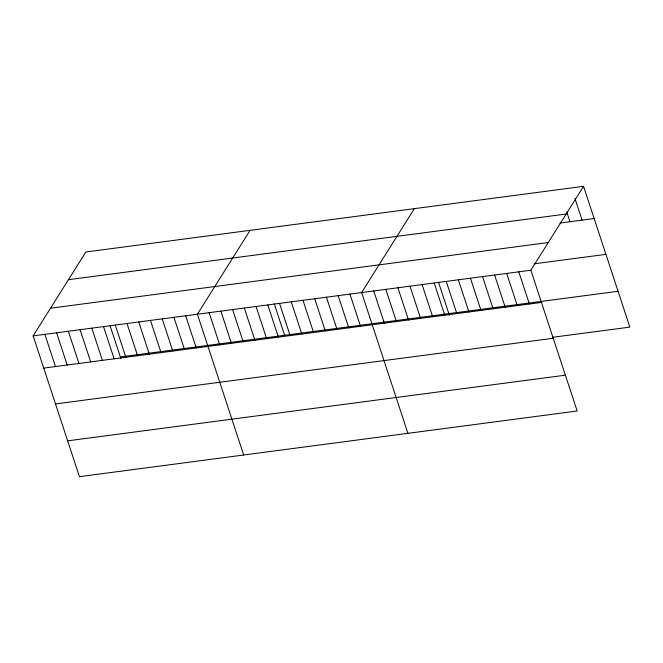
<?xml version="1.0" encoding="UTF-8"?>
<svg xmlns="http://www.w3.org/2000/svg" width="663" height="663" viewBox="0 0 663 663"><rect width="100%" height="100%" fill="white"/><g stroke="black" fill="none" stroke-linecap="round" stroke-linejoin="round"><path stroke-width="0.99" d="M583.564 186.328L530.872 270.231L577.158 411.002L79.436 476.672L33.15 335.892L85.842 251.998L583.564 186.328L629.85 327.108L552.287 337.343M250.092 230.326L197.4 314.221L243.686 455M414.342 208.654L361.65 292.557L407.927 433.329M68.455 279.687L566.177 214.016M559.904 223.058L594.156 218.533M50.537 308.212L548.26 242.542M534.419 263.799L605.932 254.36M33.15 335.892L530.872 270.231M120.351 356.943L618.073 291.281M43.741 368.098L541.464 302.427M55.518 403.924L553.24 338.263M67.651 440.837L565.382 375.175M575.003 198.66L582.064 220.133M566.774 211.969L569.981 221.724M518.789 271.822L529.372 304.027M506.698 273.413L517.289 305.618M494.606 275.012L505.198 307.218M482.523 276.604L493.115 308.809M470.432 278.203L481.023 310.408M458.348 279.794L468.932 312M446.257 281.394L456.848 313.591M438.525 282.231L449.431 315.397M434.174 282.985L444.757 315.19M422.082 284.576L432.674 316.781M409.999 286.176L420.582 318.381M397.908 287.767L408.499 319.972M385.825 289.366L396.408 321.572M373.733 290.958L384.325 323.163M349.915 294.099L360.506 326.304M338.18 295.648L348.771 327.853M326.453 297.198L337.036 329.403M314.718 298.748L325.309 330.953M302.991 300.289L313.574 332.494M291.256 301.839L301.839 334.044M279.521 303.389L290.112 335.594M274.283 303.894L284.593 335.271M267.794 304.939L278.377 337.144M256.059 306.488L266.65 338.685M244.324 308.03L254.915 340.235M232.597 309.58L243.18 341.785M220.862 311.129L231.453 343.335M209.127 312.679L219.718 344.884M185.665 315.77L196.256 347.976M173.938 317.32L184.521 349.525M162.203 318.87L172.794 351.075M150.468 320.411L161.059 352.617M138.741 321.961L149.324 354.166M127.006 323.511L137.597 355.716M115.271 325.061L125.862 357.266M110.033 325.566L120.939 358.733M103.544 326.61L114.127 358.807M91.809 328.152L102.4 360.357M80.082 329.702L90.665 361.907M68.347 331.251L78.938 363.457M56.612 332.801L67.203 365.006M44.885 334.343L55.468 366.548"/></g></svg>
